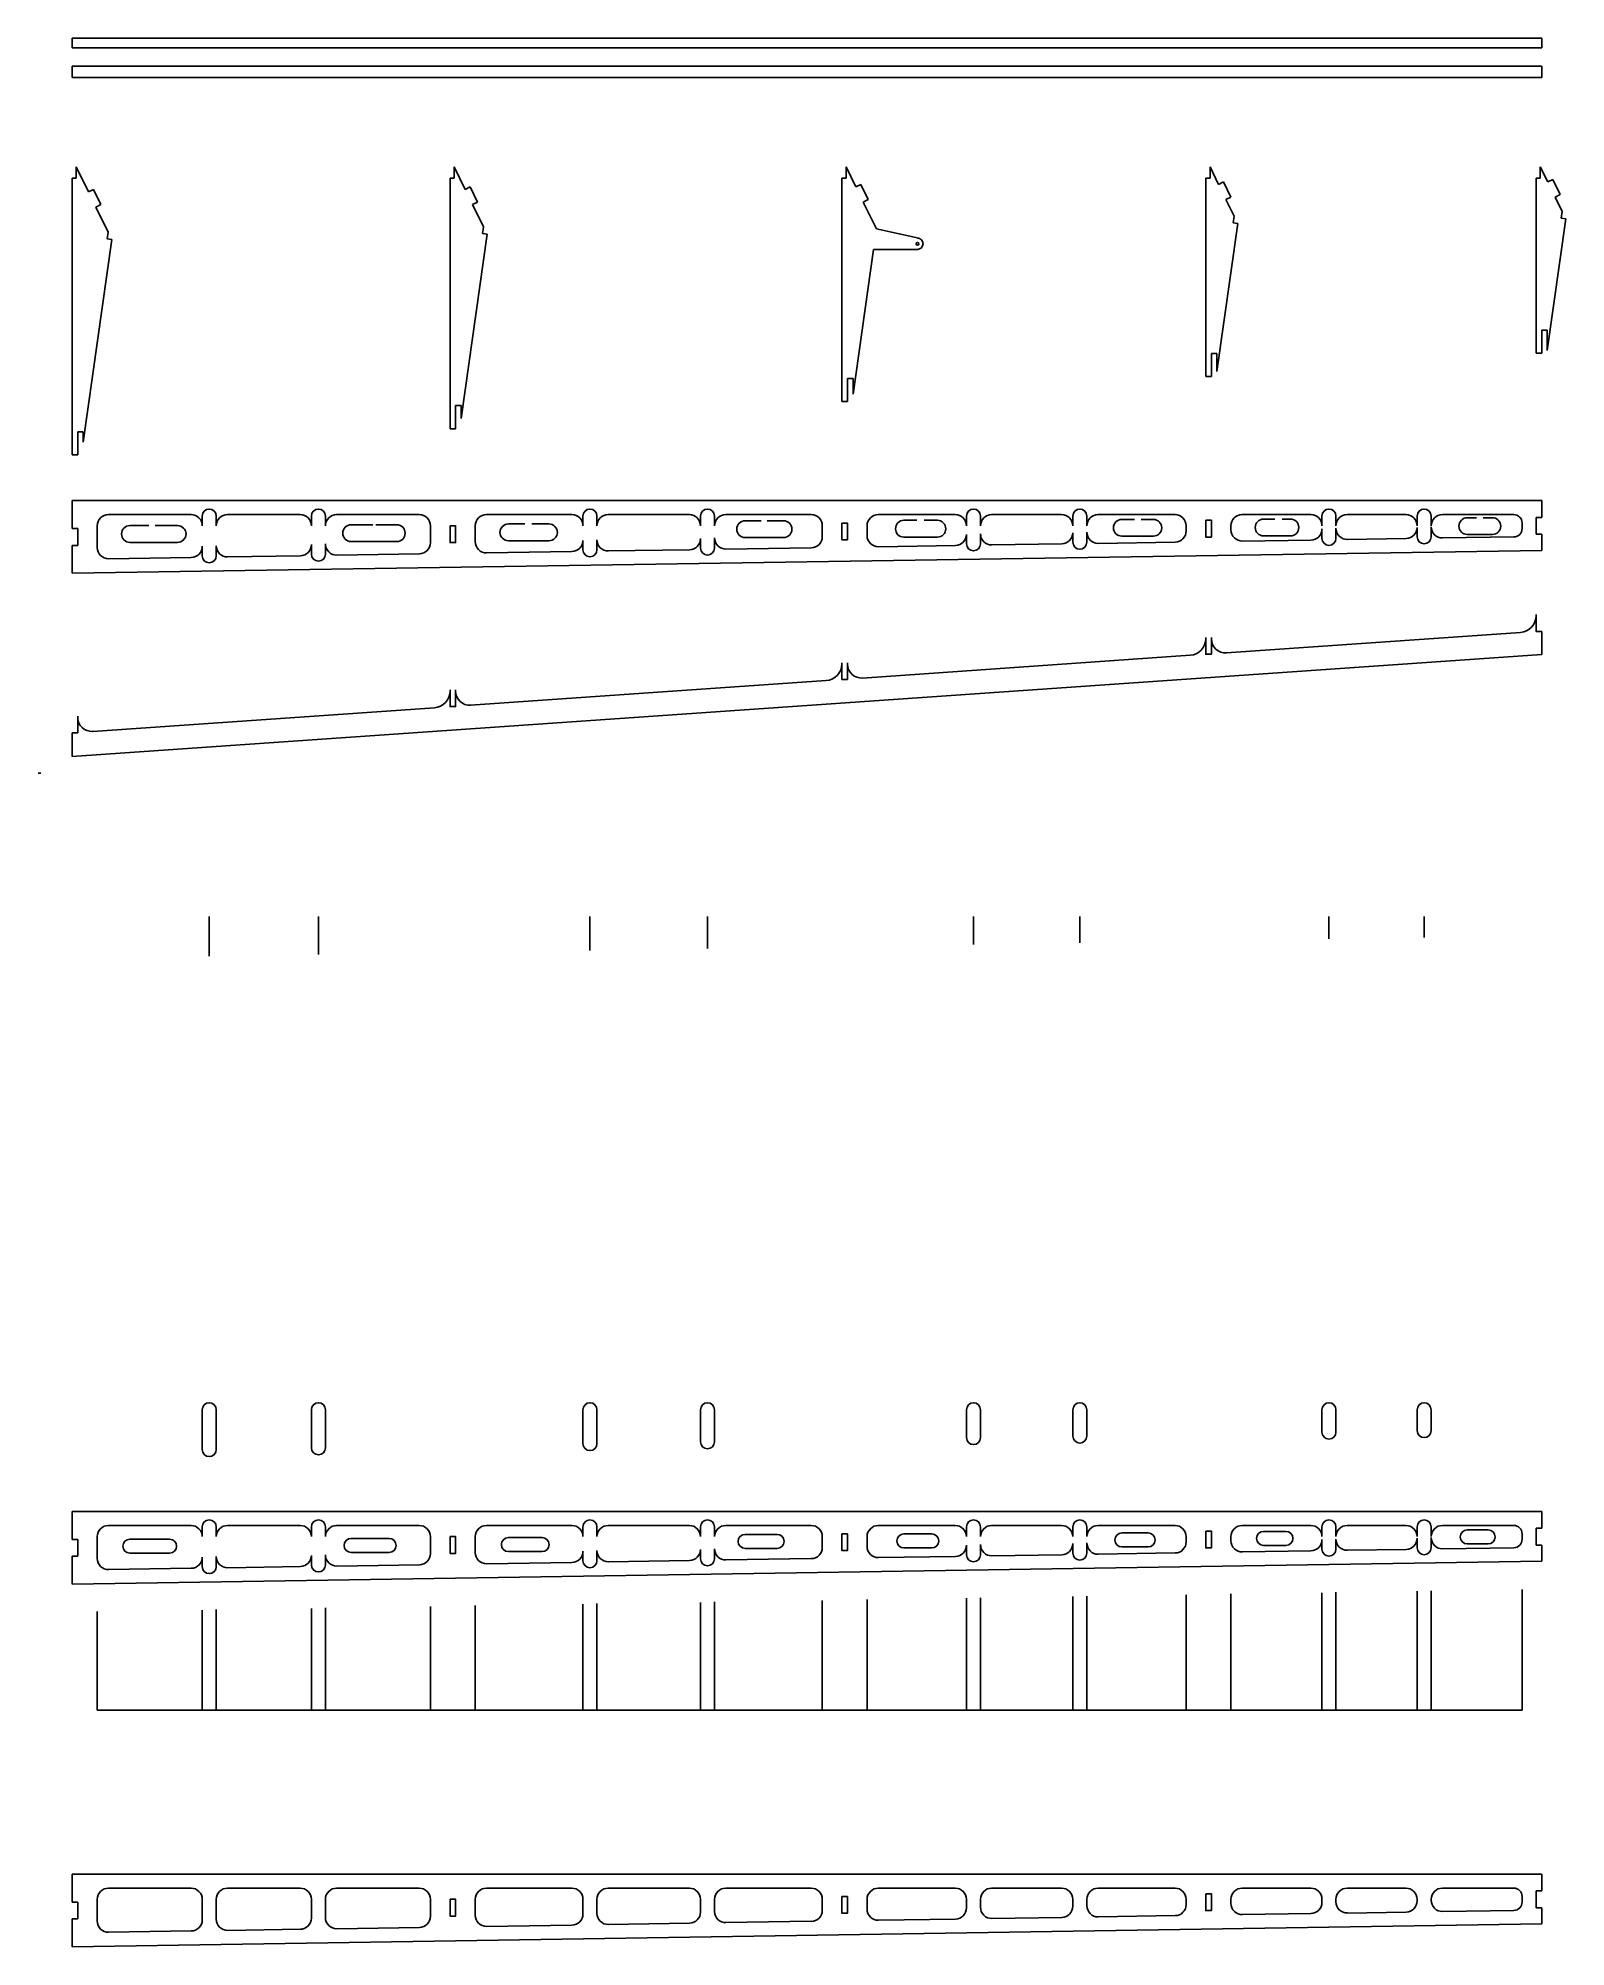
# Model space of a CAD drawing. Header units: millimetres. Extents: x 0 to 546, y -419 to 263.
import ezdxf

# ---------------------------------------------------------------- set-up
doc = ezdxf.new("R2010")
doc.units = ezdxf.units.MM
doc.linetypes.add('CENTER2', pattern=[28.575, 19.05, -3.175, 3.175, -3.175])
doc.layers.add('1', color=1, linetype='Continuous')
doc.layers.add('细线层', color=4, linetype='Continuous', lineweight=25)

# ---------------------------------------------------------------- blocks, each defined once
blk = doc.blocks.new('*U2')
at = {"layer": '1', "color": 0, "linetype": 'CENTER2', "transparency": 16777216}
blk.add_line((0, -7.1), (0, 7.1), dxfattribs=at)
blk = doc.blocks.new('*U3')
at = {"layer": '1', "color": 0, "linetype": 'CENTER2', "transparency": 16777216}
blk.add_line((0, -6.8), (0, 6.8), dxfattribs=at)
blk = doc.blocks.new('*U4')
at = {"layer": '1', "color": 0, "linetype": 'CENTER2', "transparency": 16777216}
blk.add_line((0, -6.05), (0, 6.05), dxfattribs=at)
blk = doc.blocks.new('*U5')
at = {"layer": '1', "color": 0, "linetype": 'CENTER2', "transparency": 16777216}
blk.add_line((0, -5.72), (0, 5.72), dxfattribs=at)
blk = doc.blocks.new('*U6')
at = {"layer": '1', "color": 0, "linetype": 'CENTER2', "transparency": 16777216}
blk.add_line((0, -4.98), (0, 4.98), dxfattribs=at)
blk = doc.blocks.new('*U7')
at = {"layer": '1', "color": 0, "linetype": 'CENTER2', "transparency": 16777216}
blk.add_line((0, -4.68), (0, 4.68), dxfattribs=at)
blk = doc.blocks.new('*U8')
at = {"layer": '1', "color": 0, "linetype": 'CENTER2', "transparency": 16777216}
blk.add_line((0, -3.99), (0, 3.99), dxfattribs=at)
blk = doc.blocks.new('*U9')
at = {"layer": '1', "color": 0, "linetype": 'CENTER2', "transparency": 16777216}
blk.add_line((0, -3.73), (0, 3.73), dxfattribs=at)

msp = doc.modelspace()

# ---------------------------------------------------------------- linework, layer by layer
for p, q in [((58.62, -227.41), (58.62, -241.62)), ((63.62, -227.41), (63.62, -241.62)), ((97.62, -227.41), (97.62, -241.01)), ((102.62, -227.41), (102.62, -241.01)), ((194.62, -227.41), (194.62, -239.5)), ((199.62, -227.41), (199.62, -239.5)), ((236.62, -227.41), (236.62, -238.85)), ((241.62, -227.41), (241.62, -238.85)), ((331.62, -227.41), (331.62, -237.37)), ((336.62, -227.41), (336.62, -237.37)), ((369.62, -227.41), (369.62, -236.78)), ((374.62, -227.41), (374.62, -236.78)), ((458.62, -227.41), (458.62, -235.39)), ((463.62, -227.41), (463.62, -235.39)), ((492.62, -227.41), (492.62, -234.86)), ((497.62, -227.41), (497.62, -234.86)), ((426.12, -293.15), (426.12, -334.7)), ((458.62, -292.77), (458.62, -334.7)), ((463.62, -292.57), (463.62, -334.7)), ((492.62, -292.25), (492.62, -334.7)), ((497.62, -292.04), (497.62, -334.7)), ((530.12, -291.67), (530.12, -334.7)), ((21.12, -299.42), (21.12, -334.7)), ((58.62, -298.97), (58.62, -334.7)), ((63.62, -298.77), (63.62, -334.7)), ((97.62, -298.36), (97.62, -334.7)), ((102.62, -298.16), (102.62, -334.7)), ((140.12, -297.7), (140.12, -334.7)), ((156.12, -297.33), (156.12, -334.7)), ((194.62, -296.86), (194.62, -334.7)), ((199.62, -296.66), (199.62, -334.7)), ((236.62, -296.21), (236.62, -334.7)), ((241.62, -296.01), (241.62, -334.7)), ((280.12, -295.54), (280.12, -334.7)), ((296.12, -295.17), (296.12, -334.7)), ((331.62, -294.74), (331.62, -334.7)), ((336.62, -294.54), (336.62, -334.7)), ((369.62, -294.15), (369.62, -334.7)), ((374.62, -293.95), (374.62, -334.7)), ((410.12, -293.52), (410.12, -334.7)), ((21.12, -334.7), (530.12, -334.7))]:
    msp.add_line(p, q)
for centre, start, end in [((61.12, -227.41), 0, 180), ((100.12, -227.41), 0, 180), ((197.12, -227.41), 0, 180), ((239.12, -227.41), 0, 180), ((334.12, -227.41), 0, 180), ((372.12, -227.41), 0, 180), ((461.12, -227.41), 0, 180), ((495.12, -227.41), 0, 180), ((334.12, -237.37), 180, 0), ((372.12, -236.78), 180, 0), ((461.12, -235.39), 180, 0), ((495.12, -234.86), 180, 0), ((61.12, -241.62), 180, 0), ((100.12, -241.01), 180, 0), ((197.12, -239.5), 180, 0), ((239.12, -238.85), 180, 0)]:
    msp.add_arc(centre, 2.5, start, end)
at = {"layer": '1'}
msp.add_open_spline([(0, 0), (0.33, 0), (0.67, 0), (1, 0)], degree=3, dxfattribs=at)
at = {"layer": '细线层'}
for p, q in [((537.22, 262.57), (12.12, 262.57)), ((12.12, 262.57), (12.12, 259.07)), ((537.22, 259.07), (537.22, 262.57)), ((12.12, 259.07), (537.22, 259.07)), ((537.12, 252.54), (12.12, 252.54)), ((12.12, 252.54), (12.12, 248.54)), ((537.12, 248.54), (537.12, 252.54)), ((12.12, 248.54), (537.12, 248.54)), ((13.62, 212.62), (12.12, 212.62)), ((12.12, 212.62), (12.12, 113.75)), ((13.62, 216.62), (13.62, 212.62)), ((13.62, 216.62), (18, 207.63)), ((148.62, 212.62), (147.12, 212.62)), ((147.12, 212.62), (147.12, 123.07)), ((148.62, 216.62), (148.62, 212.62)), ((148.62, 216.62), (152.57, 208.53)), ((288.62, 212.62), (287.12, 212.62)), ((287.12, 212.62), (287.12, 132.74)), ((288.62, 216.62), (288.62, 212.62)), ((292.13, 209.43), (288.62, 216.62)), ((418.62, 212.62), (417.12, 212.62)), ((417.12, 212.62), (417.12, 141.71)), ((418.62, 216.62), (418.62, 212.62)), ((418.62, 216.62), (421.69, 210.33)), ((536.62, 212.62), (535.12, 212.62)), ((535.12, 212.62), (535.12, 150)), ((536.62, 216.62), (536.62, 212.62)), ((536.62, 216.62), (539.25, 211.23)), ((539.25, 211.23), (541.05, 212.1)), ((541.05, 212.1), (543.68, 206.71)), ((18, 207.63), (19.8, 208.51)), ((19.8, 208.51), (22.43, 203.11)), ((152.57, 208.53), (154.36, 209.41)), ((154.36, 209.41), (156.99, 204.01)), ((292.13, 209.43), (293.93, 210.3)), ((293.93, 210.3), (296.56, 204.91)), ((296.56, 204.91), (294.76, 204.04)), ((421.69, 210.33), (423.49, 211.2)), ((423.49, 211.2), (426.12, 205.81)), ((426.12, 205.81), (424.32, 204.93)), ((424.32, 204.93), (427.24, 198.94)), ((543.68, 206.71), (541.88, 205.83)), ((541.88, 205.83), (544.42, 200.62)), ((22.43, 203.11), (20.64, 202.24)), ((20.64, 202.24), (25.01, 193.28)), ((156.99, 204.01), (155.2, 203.14)), ((155.2, 203.14), (159.08, 195.17)), ((299.43, 194.46), (294.76, 204.04)), ((426.91, 196.58), (427.24, 198.94)), ((539.12, 150.98), (545.73, 198.03)), ((544.09, 198.26), (544.42, 200.62)), ((545.73, 198.03), (544.09, 198.26)), ((24.67, 190.92), (25.01, 193.28)), ((26.32, 190.69), (24.67, 190.92)), ((151.12, 126.71), (160.39, 192.58)), ((158.75, 192.81), (159.08, 195.17)), ((160.39, 192.58), (158.75, 192.81)), ((299.43, 194.46), (314.56, 191.07)), ((421.12, 143.52), (428.55, 196.35)), ((428.55, 196.35), (426.91, 196.58)), ((16.12, 118.31), (26.32, 190.69)), ((291.12, 135.43), (298.4, 187.12)), ((314.12, 187.12), (298.4, 187.12)), ((537.12, 150), (537.12, 158.25)), ((537.12, 158.25), (539.12, 158.25)), ((539.12, 158.25), (539.12, 150.98)), ((419.12, 141.71), (419.12, 149.96)), ((419.12, 149.96), (421.12, 149.96)), ((421.12, 149.96), (421.12, 143.52)), ((535.12, 150), (537.12, 150)), ((289.12, 132.74), (289.12, 140.99)), ((289.12, 140.99), (291.12, 140.99)), ((291.12, 140.99), (291.12, 135.43)), ((417.12, 141.71), (419.12, 141.71)), ((149.12, 123.07), (149.12, 131.32)), ((149.12, 131.32), (151.12, 131.32)), ((151.12, 131.32), (151.12, 126.71)), ((287.12, 132.74), (289.12, 132.74)), ((147.12, 123.07), (149.12, 123.07)), ((14.12, 113.75), (14.12, 122)), ((14.12, 122), (16.12, 122)), ((16.12, 122), (16.12, 118.31)), ((12.12, 113.75), (14.12, 113.75)), ((537.12, 97.37), (12.12, 97.37)), ((12.12, 97.37), (12.12, 87.37)), ((537.12, 97.37), (537.12, 91.37)), ((54.62, 92.37), (25.12, 92.37)), ((58.62, 91.87), (58.62, 88.37)), ((63.62, 91.87), (63.62, 88.37)), ((93.62, 92.37), (67.62, 92.37)), ((97.62, 91.87), (97.62, 88.37)), ((102.62, 91.87), (102.62, 88.37)), ((136.12, 92.37), (106.62, 92.37)), ((119.52, 88.74), (111.78, 88.74)), ((128.1, 88.74), (120.65, 88.74)), ((190.62, 92.37), (160.12, 92.37)), ((173.8, 89.03), (167.97, 89.03)), ((182.48, 89.03), (176.35, 89.03)), ((194.62, 91.87), (194.62, 88.37)), ((199.62, 91.87), (199.62, 88.37)), ((232.62, 92.37), (203.62, 92.37)), ((236.62, 91.87), (236.62, 88.37)), ((241.62, 91.87), (241.62, 88.37)), ((276.12, 92.37), (245.62, 92.37)), ((258.27, 90.18), (252.53, 90.18)), ((266.25, 90.18), (260.39, 90.18)), ((327.62, 92.37), (300.12, 92.37)), ((313.91, 90.33), (309.28, 90.33)), ((321.23, 90.33), (316.46, 90.33)), ((331.62, 91.87), (331.62, 88.37)), ((336.62, 91.87), (336.62, 88.37)), ((365.62, 92.37), (340.62, 92.37)), ((369.62, 91.87), (369.62, 88.37)), ((374.62, 91.87), (374.62, 88.37)), ((406.12, 92.37), (378.62, 92.37)), ((391.6, 90.68), (387.14, 90.68)), ((398.38, 90.68), (394, 90.68)), ((454.62, 92.37), (430.12, 92.37)), ((441.79, 90.78), (437.77, 90.78)), ((447.35, 90.78), (444.44, 90.78)), ((458.62, 91.87), (458.62, 88.37)), ((463.62, 91.87), (463.62, 88.37)), ((488.62, 92.37), (467.62, 92.37)), ((492.62, 91.87), (492.62, 88.37)), ((497.62, 91.87), (497.62, 88.37)), ((527.12, 92.37), (501.62, 92.37)), ((513.86, 91.28), (510.54, 91.28)), ((519.48, 91.28), (516.24, 91.28)), ((530.12, 87.42), (530.12, 89.37)), ((537.12, 91.37), (535.12, 91.37)), ((535.12, 91.37), (535.12, 85.37)), ((12.12, 87.37), (14.12, 87.37)), ((14.12, 87.37), (14.12, 81.37)), ((21.12, 88.37), (21.12, 80.61)), ((39.57, 88.46), (32.77, 88.46)), ((49.81, 82.46), (32.77, 82.46)), ((49.81, 88.46), (41.74, 88.46)), ((102.62, 81.88), (102.62, 78.27)), ((128.1, 82.74), (111.78, 82.74)), ((140.12, 82.33), (140.12, 88.37)), ((156.12, 88.37), (156.12, 82.71)), ((182.48, 83.03), (167.97, 83.03)), ((194.62, 83.18), (194.62, 79.78)), ((199.62, 83.38), (199.62, 79.78)), ((236.62, 83.84), (236.62, 80.44)), ((241.62, 84.04), (241.62, 80.44)), ((266.25, 84.18), (252.53, 84.18)), ((280.12, 84.51), (280.12, 88.37)), ((296.12, 88.37), (296.12, 84.89)), ((321.23, 84.33), (309.28, 84.33)), ((331.62, 85.31), (331.62, 81.92)), ((336.62, 85.52), (336.62, 81.92)), ((340.68, 81.52), (365.68, 81.91)), ((369.62, 85.91), (369.62, 82.51)), ((374.62, 86.11), (374.62, 82.51)), ((378.68, 82.11), (406.18, 82.54)), ((398.38, 84.68), (387.14, 84.68)), ((410.12, 86.54), (410.12, 88.37)), ((426.12, 88.37), (426.12, 86.91)), ((430.18, 82.91), (454.68, 83.29)), ((447.35, 84.78), (437.77, 84.78)), ((458.62, 87.29), (458.62, 83.89)), ((463.62, 87.49), (463.62, 83.89)), ((467.68, 83.49), (488.68, 83.82)), ((492.62, 87.82), (492.62, 84.42)), ((497.62, 88.02), (497.62, 84.42)), ((501.68, 84.02), (527.17, 84.42)), ((519.48, 85.28), (510.54, 85.28)), ((535.12, 85.37), (537.12, 85.37)), ((537.12, 85.37), (537.12, 79.57)), ((14.12, 81.37), (12.12, 81.37)), ((12.12, 81.37), (12.12, 71.4)), ((537.12, 79.57), (12.12, 71.4)), ((25.18, 76.61), (54.68, 77.07)), ((58.62, 81.07), (58.62, 77.67)), ((63.62, 81.27), (63.62, 77.67)), ((67.68, 77.27), (93.68, 77.67)), ((97.62, 81.67), (97.62, 78.27)), ((106.68, 77.88), (136.18, 78.33)), ((160.18, 78.71), (190.68, 79.18)), ((203.68, 79.39), (232.68, 79.84)), ((245.68, 80.04), (276.18, 80.51)), ((300.18, 80.89), (327.68, 81.31)), ((535.12, 56.67), (535.12, 56.27)), ((417.12, 48.49), (417.12, 48.09)), ((419.12, 47.99), (419.12, 48.49)), ((529.54, 50.28), (424.47, 43)), ((537.12, 42.41), (537.12, 50.67)), ((12.12, 6.02), (537.12, 42.41)), ((411.54, 42.11), (294.47, 33.99)), ((287.12, 39.48), (287.12, 39.08)), ((289.12, 38.98), (289.12, 39.48)), ((147.12, 29.78), (147.12, 29.38)), ((149.12, 29.28), (149.12, 29.78)), ((281.54, 33.1), (154.47, 24.29)), ((141.54, 23.39), (19.47, 14.93)), ((12.12, 14.42), (12.12, 6.02)), ((14.12, 19.92), (14.12, 20.42)), ((537.12, -263.73), (12.12, -263.73)), ((12.12, -263.73), (12.12, -273.73)), ((537.12, -263.73), (537.12, -269.73)), ((21.12, -272.73), (21.12, -280.5)), ((54.62, -268.73), (25.12, -268.73)), ((58.62, -269.23), (58.62, -272.73)), ((63.62, -269.23), (63.62, -272.73)), ((93.62, -268.73), (67.62, -268.73)), ((97.62, -269.23), (97.62, -272.73)), ((102.62, -269.23), (102.62, -272.73)), ((136.12, -268.73), (106.62, -268.73)), ((140.12, -278.77), (140.12, -272.73)), ((156.12, -272.73), (156.12, -278.4)), ((190.62, -268.73), (160.12, -268.73)), ((194.62, -269.23), (194.62, -272.73)), ((199.62, -269.23), (199.62, -272.73)), ((232.62, -268.73), (203.62, -268.73)), ((236.62, -269.23), (236.62, -272.73)), ((241.62, -269.23), (241.62, -272.73)), ((276.12, -268.73), (245.62, -268.73)), ((263.97, -271.92), (252.53, -271.92)), ((280.12, -276.59), (280.12, -272.73)), ((296.12, -272.73), (296.12, -276.22)), ((327.62, -268.73), (300.12, -268.73)), ((319.24, -271.78), (309.28, -271.78)), ((331.62, -269.23), (331.62, -272.73)), ((336.62, -269.23), (336.62, -272.73)), ((365.62, -268.73), (340.62, -268.73)), ((369.62, -269.23), (369.62, -272.73)), ((374.62, -269.23), (374.62, -272.73)), ((406.12, -268.73), (378.62, -268.73)), ((396.51, -271.42), (387.14, -271.42)), ((410.12, -274.57), (410.12, -272.73)), ((426.12, -272.73), (426.12, -274.2)), ((454.62, -268.73), (430.12, -268.73)), ((445.75, -270.84), (437.77, -270.84)), ((458.62, -269.23), (458.62, -272.73)), ((463.62, -269.23), (463.62, -272.73)), ((488.62, -268.73), (467.62, -268.73)), ((492.62, -269.23), (492.62, -272.73)), ((497.62, -269.23), (497.62, -272.73)), ((527.12, -268.73), (501.62, -268.73)), ((517.99, -270.34), (510.54, -270.34)), ((530.12, -273.69), (530.12, -271.73)), ((537.12, -269.73), (535.12, -269.73)), ((535.12, -269.73), (535.12, -275.73)), ((12.12, -273.73), (14.12, -273.73)), ((14.12, -273.73), (14.12, -279.73)), ((46.97, -273.64), (32.77, -273.64)), ((46.97, -278.64), (32.77, -278.64)), ((97.62, -279.43), (97.62, -282.83)), ((102.62, -279.23), (102.62, -282.83)), ((125.38, -273.36), (111.78, -273.36)), ((125.38, -278.36), (111.78, -278.36)), ((180.06, -273.08), (167.97, -273.08)), ((180.06, -278.08), (167.97, -278.08)), ((194.62, -277.92), (194.62, -281.32)), ((199.62, -277.72), (199.62, -281.32)), ((236.62, -277.27), (236.62, -280.67)), ((241.62, -277.07), (241.62, -280.67)), ((263.97, -276.92), (252.53, -276.92)), ((319.24, -276.78), (309.28, -276.78)), ((331.62, -275.79), (331.62, -279.19)), ((336.62, -275.59), (336.62, -279.19)), ((340.68, -279.59), (365.68, -279.2)), ((369.62, -275.2), (369.62, -278.6)), ((374.62, -275), (374.62, -278.6)), ((378.68, -279), (406.18, -278.57)), ((396.51, -276.42), (387.14, -276.42)), ((430.18, -278.2), (454.68, -277.81)), ((445.75, -275.84), (437.77, -275.84)), ((458.62, -273.81), (458.62, -277.21)), ((463.62, -273.61), (463.62, -277.21)), ((467.68, -277.61), (488.68, -277.29)), ((492.62, -273.29), (492.62, -276.68)), ((497.62, -273.08), (497.62, -276.68)), ((501.68, -277.08), (527.17, -276.69)), ((517.99, -275.34), (510.54, -275.34)), ((535.12, -275.73), (537.12, -275.73)), ((537.12, -275.73), (537.12, -281.53)), ((14.12, -279.73), (12.12, -279.73)), ((12.12, -279.73), (12.12, -289.7)), ((537.12, -281.53), (12.12, -289.7)), ((25.18, -284.5), (54.68, -284.04)), ((58.62, -280.04), (58.62, -283.44)), ((63.62, -279.84), (63.62, -283.44)), ((67.68, -283.84), (93.68, -283.43)), ((106.68, -283.23), (136.18, -282.77)), ((160.18, -282.4), (190.68, -281.92)), ((203.68, -281.72), (232.68, -281.27)), ((245.68, -281.07), (276.18, -280.59)), ((300.18, -280.22), (327.68, -279.79)), ((537.12, -393.29), (12.12, -393.29)), ((12.12, -393.29), (12.12, -403.29)), ((537.12, -393.29), (537.12, -399.29)), ((54.62, -398.29), (25.12, -398.29)), ((93.62, -398.29), (67.62, -398.29)), ((136.12, -398.29), (106.62, -398.29)), ((190.62, -398.29), (160.12, -398.29)), ((232.62, -398.29), (203.62, -398.29)), ((276.12, -398.29), (245.62, -398.29)), ((327.62, -398.29), (300.12, -398.29)), ((365.62, -398.29), (340.62, -398.29)), ((406.12, -398.29), (378.62, -398.29)), ((454.62, -398.29), (430.12, -398.29)), ((488.62, -398.29), (467.62, -398.29)), ((527.12, -398.29), (501.62, -398.29)), ((530.12, -403.25), (530.12, -401.29)), ((537.12, -399.29), (535.12, -399.29)), ((535.12, -399.29), (535.12, -405.29)), ((12.12, -403.29), (14.12, -403.29)), ((14.12, -403.29), (14.12, -409.29)), ((21.12, -402.29), (21.12, -410.06)), ((58.62, -409.6), (58.62, -402.29)), ((63.62, -402.29), (63.62, -409.4)), ((97.62, -408.99), (97.62, -402.29)), ((102.62, -402.29), (102.62, -408.79)), ((140.12, -408.33), (140.12, -402.29)), ((156.12, -402.29), (156.12, -407.96)), ((194.62, -407.49), (194.62, -402.29)), ((199.62, -402.29), (199.62, -407.28)), ((236.62, -406.83), (236.62, -402.29)), ((241.62, -402.29), (241.62, -406.63)), ((280.12, -406.16), (280.12, -402.29)), ((296.12, -402.29), (296.12, -405.78)), ((331.62, -405.35), (331.62, -402.29)), ((336.62, -402.29), (336.62, -405.15)), ((340.68, -409.15), (365.68, -408.76)), ((369.62, -404.76), (369.62, -402.29)), ((374.62, -402.29), (374.62, -404.56)), ((378.68, -408.56), (406.18, -408.13)), ((410.12, -404.13), (410.12, -402.29)), ((426.12, -402.29), (426.12, -403.76)), ((430.18, -407.76), (454.68, -407.38)), ((458.62, -403.38), (458.62, -402.29)), ((463.62, -402.29), (463.62, -403.18)), ((467.68, -407.18), (488.68, -406.85)), ((492.62, -402.85), (492.62, -402.29)), ((497.62, -402.29), (497.62, -402.65)), ((501.68, -406.65), (527.17, -406.25)), ((535.12, -405.29), (537.12, -405.29)), ((537.12, -405.29), (537.12, -411.1)), ((14.12, -409.29), (12.12, -409.29)), ((12.12, -409.29), (12.12, -419.26)), ((537.12, -411.1), (12.12, -419.26)), ((25.18, -414.06), (54.68, -413.6)), ((67.68, -413.4), (93.68, -412.99)), ((106.68, -412.79), (136.18, -412.33)), ((160.18, -411.96), (190.68, -411.49)), ((203.68, -411.28), (232.68, -410.83)), ((245.68, -410.63), (276.18, -410.15)), ((300.18, -409.78), (327.68, -409.35))]:
    msp.add_line(p, q, dxfattribs=at)
for points in [[(287.12, 89.37), (289.12, 89.37), (289.12, 83.37), (287.12, 83.37)], [(417.12, 90.37), (419.12, 90.37), (419.12, 84.37), (417.12, 84.37)], [(147.12, 88.37), (149.12, 88.37), (149.12, 82.37), (147.12, 82.37)], [(147.12, -272.73), (149.12, -272.73), (149.12, -278.73), (147.12, -278.73)], [(287.12, -271.73), (289.12, -271.73), (289.12, -277.73), (287.12, -277.73)], [(417.12, -270.73), (419.12, -270.73), (419.12, -276.73), (417.12, -276.73)], [(287.12, -401.29), (289.12, -401.29), (289.12, -407.29), (287.12, -407.29)], [(417.12, -400.29), (419.12, -400.29), (419.12, -406.29), (417.12, -406.29)], [(147.12, -402.29), (149.12, -402.29), (149.12, -408.29), (147.12, -408.29)]]:
    msp.add_lwpolyline(points, close=True, dxfattribs=at)
for points in [[(537.12, 50.67), (535.12, 50.67), (535.12, 56.67)], [(419.12, 48.49), (419.12, 42.49), (417.12, 42.49), (417.12, 48.49)], [(289.12, 39.48), (289.12, 33.48), (287.12, 33.48), (287.12, 39.48)], [(149.12, 29.78), (149.12, 23.78), (147.12, 23.78), (147.12, 29.78)], [(14.12, 20.42), (14.12, 14.42), (12.12, 14.42)]]:
    msp.add_lwpolyline(points, dxfattribs=at)
msp.add_circle((314.12, 189.12), 0.5, dxfattribs=at)
for centre, radius, start, end in [((314.12, 189.12), 2, 270, 90), ((25.12, 88.37), 4, 90, 180), ((54.62, 88.37), 4, 0, 90), ((61.12, 91.87), 2.5, 0, 180), ((67.62, 88.37), 4, 90, 180), ((93.62, 88.37), 4, 0, 90), ((100.12, 91.87), 2.5, 0, 180), ((106.62, 88.37), 4, 90, 180), ((111.78, 85.74), 3, 90, 270), ((128.1, 85.74), 3, 270, 90), ((136.12, 88.37), 4, 0, 90), ((160.12, 88.37), 4, 90, 180), ((167.97, 86.03), 3, 90, 270), ((182.48, 86.03), 3, 270, 90), ((190.62, 88.37), 4, 0, 90), ((197.12, 91.87), 2.5, 0, 180), ((203.62, 88.37), 4, 90, 180), ((232.62, 88.37), 4, 0, 90), ((239.12, 91.87), 2.5, 0, 180), ((245.62, 88.37), 4, 90, 180), ((252.53, 87.18), 3, 90, 270), ((266.25, 87.18), 3, 270, 90), ((276.12, 88.37), 4, 0, 90), ((300.12, 88.37), 4, 90, 180), ((309.28, 87.33), 3, 90, 270), ((321.23, 87.33), 3, 270, 90), ((327.62, 88.37), 4, 0, 90), ((334.12, 91.87), 2.5, 0, 180), ((340.62, 88.37), 4, 90, 180), ((365.62, 88.37), 4, 0, 90), ((372.12, 91.87), 2.5, 0, 180), ((378.62, 88.37), 4, 90, 180), ((387.14, 87.68), 3, 90, 270), ((398.38, 87.68), 3, 270, 90), ((406.12, 88.37), 4, 0, 90), ((430.12, 88.37), 4, 90, 180), ((437.77, 87.78), 3, 90, 270), ((447.35, 87.78), 3, 270, 90), ((454.62, 88.37), 4, 0, 90), ((461.12, 91.87), 2.5, 0, 180), ((467.62, 88.37), 4, 90, 180), ((488.62, 88.37), 4, 0, 90), ((495.12, 91.87), 2.5, 0, 180), ((501.62, 88.37), 4, 90, 180), ((510.54, 88.28), 3, 90, 270), ((519.48, 88.28), 3, 270, 90), ((527.12, 89.37), 3, 0, 90), ((32.77, 85.46), 3, 90, 270), ((49.81, 85.46), 3, 270, 90), ((106.62, 81.88), 4, 180, 270.89142), ((136.12, 82.33), 4, 270.89142, 0), ((160.12, 82.71), 4, 180, 270.89142), ((190.62, 83.18), 4, 270.89142, 0), ((203.62, 83.38), 4, 180, 270.89142), ((232.62, 83.84), 4, 270.89142, 0), ((245.62, 84.04), 4, 180, 270.89142), ((276.12, 84.51), 4, 270.89142, 0), ((300.12, 84.89), 4, 180, 270.89142), ((327.62, 85.31), 4, 270.89142, 0), ((334.12, 81.92), 2.5, 180, 0), ((340.62, 85.52), 4, 180, 270.89142), ((365.62, 85.91), 4, 270.89142, 0), ((372.12, 82.51), 2.5, 180, 0), ((378.62, 86.11), 4, 180, 270.89142), ((406.12, 86.54), 4, 270.89142, 0), ((430.12, 86.91), 4, 180, 270.89142), ((454.62, 87.29), 4, 270.89142, 0), ((461.12, 83.89), 2.5, 180, 0), ((467.62, 87.49), 4, 180, 270.89142), ((488.62, 87.82), 4, 270.89142, 0), ((495.12, 84.42), 2.5, 180, 0), ((501.62, 88.02), 4, 180, 270.89142), ((527.12, 87.42), 3, 270.89142, 0), ((25.12, 80.61), 4, 180, 270.89142), ((54.62, 81.07), 4, 270.89142, 0), ((61.12, 77.67), 2.5, 180, 0), ((67.62, 81.27), 4, 180, 270.89142), ((93.62, 81.67), 4, 270.89142, 0), ((100.12, 78.27), 2.5, 180, 0), ((197.12, 79.78), 2.5, 180, 0), ((239.12, 80.44), 2.5, 180, 0), ((529.12, 56.27), 6, 273.96463, 0), ((411.12, 48.09), 6, 273.96463, 0), ((424.12, 47.99), 5, 180, 273.96463), ((281.12, 39.08), 6, 273.96463, 0), ((294.12, 38.98), 5, 180, 273.96463), ((141.12, 29.38), 6, 273.96463, 0), ((154.12, 29.28), 5, 180, 273.96463), ((19.12, 19.92), 5, 180, 273.96463), ((25.12, -272.73), 4, 90, 180), ((54.62, -272.73), 4, 0, 90), ((61.12, -269.23), 2.5, 0, 180), ((67.62, -272.73), 4, 90, 180), ((93.62, -272.73), 4, 0, 90), ((100.12, -269.23), 2.5, 0, 180), ((106.62, -272.73), 4, 90, 180), ((136.12, -272.73), 4, 0, 90), ((160.12, -272.73), 4, 90, 180), ((190.62, -272.73), 4, 0, 90), ((197.12, -269.23), 2.5, 0, 180), ((203.62, -272.73), 4, 90, 180), ((232.62, -272.73), 4, 0, 90), ((239.12, -269.23), 2.5, 0, 180), ((245.62, -272.73), 4, 90, 180), ((252.53, -274.42), 2.5, 90, 270), ((263.97, -274.42), 2.5, 270, 90), ((276.12, -272.73), 4, 0, 90), ((300.12, -272.73), 4, 90, 180), ((309.28, -274.28), 2.5, 90, 270), ((319.24, -274.28), 2.5, 270, 90), ((327.62, -272.73), 4, 0, 90), ((334.12, -269.23), 2.5, 0, 180), ((340.62, -272.73), 4, 90, 180), ((365.62, -272.73), 4, 0, 90), ((372.12, -269.23), 2.5, 0, 180), ((378.62, -272.73), 4, 90, 180), ((387.14, -273.92), 2.5, 90, 270), ((396.51, -273.92), 2.5, 270, 90), ((406.12, -272.73), 4, 0, 90), ((430.12, -272.73), 4, 90, 180), ((437.77, -273.34), 2.5, 90, 270), ((445.75, -273.34), 2.5, 270, 90), ((454.62, -272.73), 4, 0, 90), ((461.12, -269.23), 2.5, 0, 180), ((467.62, -272.73), 4, 90, 180), ((488.62, -272.73), 4, 0, 90), ((495.12, -269.23), 2.5, 0, 180), ((501.62, -272.73), 4, 90, 180), ((510.54, -272.84), 2.5, 90, 270), ((517.99, -272.84), 2.5, 270, 90), ((527.12, -271.73), 3, 0, 90), ((32.77, -276.14), 2.5, 90, 270), ((46.97, -276.14), 2.5, 270, 90), ((93.62, -279.43), 4, 270.89142, 0), ((106.62, -279.23), 4, 180, 270.89142), ((111.78, -275.86), 2.5, 90, 270), ((125.38, -275.86), 2.5, 270, 90), ((136.12, -278.77), 4, 270.89142, 0), ((160.12, -278.4), 4, 180, 270.89142), ((167.97, -275.58), 2.5, 90, 270), ((180.06, -275.58), 2.5, 270, 90), ((190.62, -277.92), 4, 270.89142, 0), ((203.62, -277.72), 4, 180, 270.89142), ((232.62, -277.27), 4, 270.89142, 0), ((245.62, -277.07), 4, 180, 270.89142), ((276.12, -276.59), 4, 270.89142, 0), ((300.12, -276.22), 4, 180, 270.89142), ((327.62, -275.79), 4, 270.89142, 0), ((334.12, -279.19), 2.5, 180, 0), ((340.62, -275.59), 4, 180, 270.89142), ((365.62, -275.2), 4, 270.89142, 0), ((372.12, -278.6), 2.5, 180, 0), ((378.62, -275), 4, 180, 270.89142), ((406.12, -274.57), 4, 270.89142, 0), ((430.12, -274.2), 4, 180, 270.89142), ((454.62, -273.81), 4, 270.89142, 0), ((461.12, -277.21), 2.5, 180, 0), ((467.62, -273.61), 4, 180, 270.89142), ((488.62, -273.29), 4, 270.89142, 0), ((495.12, -276.68), 2.5, 180, 0), ((501.62, -273.08), 4, 180, 270.89142), ((527.12, -273.69), 3, 270.89142, 0), ((25.12, -280.5), 4, 180, 270.89142), ((54.62, -280.04), 4, 270.89142, 0), ((61.12, -283.44), 2.5, 180, 0), ((67.62, -279.84), 4, 180, 270.89142), ((100.12, -282.83), 2.5, 180, 0), ((197.12, -281.32), 2.5, 180, 0), ((239.12, -280.67), 2.5, 180, 0), ((25.12, -402.29), 4, 90, 180), ((54.62, -402.29), 4, 0, 90), ((67.62, -402.29), 4, 90, 180), ((93.62, -402.29), 4, 0, 90), ((106.62, -402.29), 4, 90, 180), ((136.12, -402.29), 4, 0, 90), ((160.12, -402.29), 4, 90, 180), ((190.62, -402.29), 4, 0, 90), ((203.62, -402.29), 4, 90, 180), ((232.62, -402.29), 4, 0, 90), ((245.62, -402.29), 4, 90, 180), ((276.12, -402.29), 4, 0, 90), ((300.12, -402.29), 4, 90, 180), ((327.62, -402.29), 4, 0, 90), ((340.62, -402.29), 4, 90, 180), ((365.62, -402.29), 4, 0, 90), ((378.62, -402.29), 4, 90, 180), ((406.12, -402.29), 4, 0, 90), ((430.12, -402.29), 4, 90, 180), ((454.62, -402.29), 4, 0, 90), ((467.62, -402.29), 4, 90, 180), ((488.62, -402.29), 4, 0, 90), ((501.62, -402.29), 4, 90, 180), ((527.12, -401.29), 3, 0, 90), ((93.62, -408.99), 4, 270.89142, 0), ((106.62, -408.79), 4, 180, 270.89142), ((136.12, -408.33), 4, 270.89142, 0), ((160.12, -407.96), 4, 180, 270.89142), ((190.62, -407.49), 4, 270.89142, 0), ((203.62, -407.28), 4, 180, 270.89142), ((232.62, -406.83), 4, 270.89142, 0), ((245.62, -406.63), 4, 180, 270.89142), ((276.12, -406.16), 4, 270.89142, 0), ((300.12, -405.78), 4, 180, 270.89142), ((327.62, -405.35), 4, 270.89142, 0), ((340.62, -405.15), 4, 180, 270.89142), ((365.62, -404.76), 4, 270.89142, 0), ((378.62, -404.56), 4, 180, 270.89142), ((406.12, -404.13), 4, 270.89142, 0), ((430.12, -403.76), 4, 180, 270.89142), ((454.62, -403.38), 4, 270.89142, 0), ((467.62, -403.18), 4, 180, 270.89142), ((488.62, -402.85), 4, 270.89142, 0), ((501.62, -402.65), 4, 180, 270.89142), ((527.12, -403.25), 3, 270.89142, 0), ((25.12, -410.06), 4, 180, 270.89142), ((54.62, -409.6), 4, 270.89142, 0), ((67.62, -409.4), 4, 180, 270.89142)]:
    msp.add_arc(centre, radius, start, end, dxfattribs=at)

# ---------------------------------------------------------------- block references
at = {"layer": '1', "linetype": 'CENTER2'}
for name, p in [('*U2', (61.12, -58.32)), ('*U3', (100.12, -58.02)), ('*U4', (197.12, -57.26)), ('*U5', (239.12, -56.94)), ('*U6', (334.12, -56.2)), ('*U7', (372.12, -55.9)), ('*U8', (461.12, -55.21)), ('*U9', (495.12, -54.94))]:
    msp.add_blockref(name, p, dxfattribs=at)

doc.saveas('drawing.dxf')
